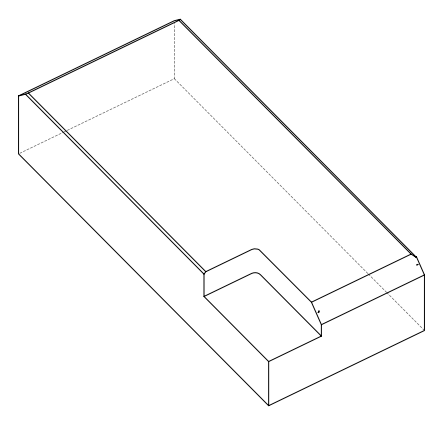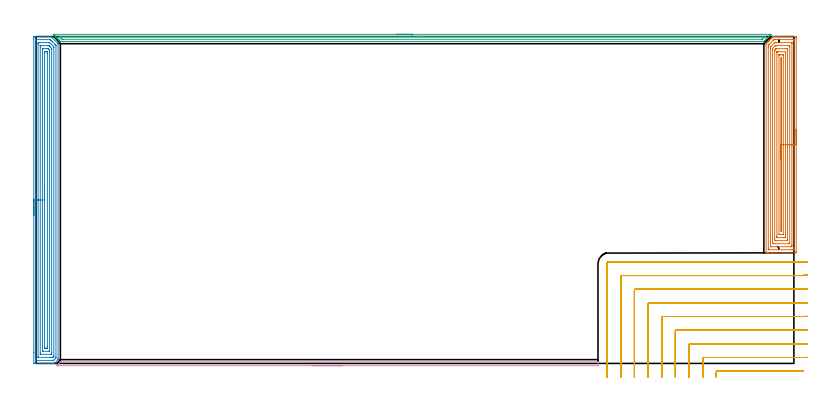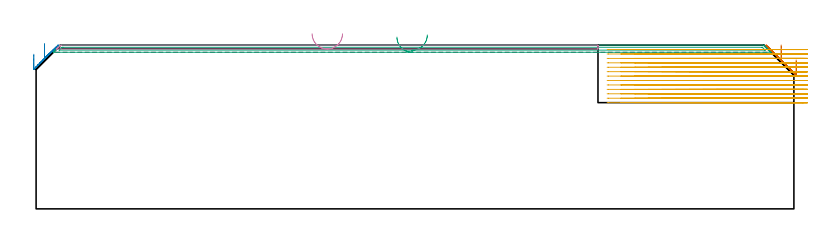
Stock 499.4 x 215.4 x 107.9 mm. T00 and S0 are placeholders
(PLAN: 5 operations, 1 tool changes, 65.5 min)
(1 AREA_MILL | FG_CHAMFER_SURFACE | UGT0205_001 | 9.26 min | 29475 mm3)
(2 AREA_MILL_1 | FG_CHAMFER_SURFACE_1 | UGT0205_001 | 10.58 min | 27573 mm3)
(3 AREA_MILL_2 | FG_CHAMFER_SURFACE_2 | UGT0205_001 | 7.68 min | 5153 mm3)
(4 AREA_MILL_3 | FG_CHAMFER_SURFACE_3 | UGT0205_001 | 3 min | 1113 mm3)
(5 MILL_CORNER_NOTCH_RECTANGULAR | CORNER_NOTCH_RECTANGULAR | NXT0201_011 | Follow Part, ap 3, ae 75% | 35.01 min | 354776 mm3)
(TOOL UGT0205_001 | Chamfer Mill 20 x 3 x 45 deg. | D20 FL50 Z2)
(TOOL NXT0201_011 | ENDMILL 12mm [2P460-1200-NA 1630] | D12 FL38 Z6)
(OP 1 AREA_MILL)
G17 G21 G94 G90
T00 M6
G54
G17 G0 G90 X500.9 Y154.15 S1061 M3
G43 Z117.9 H0
Z98.1
G94 G1 Y154.112 Z97.228 F250.
Y153.998 Z96.363
Y153.809 Z95.512
Y153.547 Z94.68
Y153.213 Z93.874
Y152.81 Z93.1
Y152.342 Z92.364
Y151.81 Z91.672
Y151.221 Z91.029
Y150.578 Z90.44
Y149.886 Z89.908
Y149.15 Z89.44
Y148.376 Z89.037
Y147.57 Z88.703
Y146.738 Z88.441
Y145.886 Z88.252
Y145.022 Z88.138
Y144.15 Z88.1
Y73.527
X500.896 Y73.194 Z88.102
X500.892 Y72.91 Z88.106
X500.604 Y72.9 Z88.393
X484.953 Z104.042
X482.551 Z106.444
X481.836 Z107.163
X481.552 Z107.448
X481.147 Z107.844
X481.103 Y72.909 Z107.888
X481.1 Y73.08 Z107.9
Y210.304
X481.106 Y210.703 Z107.892
X481.203 Y210.804 Z107.795
X481.662 Y211.264 Z107.335
X481.726 Y211.327 Z107.273
X481.895 Y211.495 Z107.104
X481.958 Y211.56 Z107.038
X482.021 Y211.622 Z106.978
X482.193 Y211.793 Z106.806
X482.255 Y211.856 Z106.742
X482.316 Y211.917 Z106.683
X482.491 Y212.091 Z106.508
X482.551 Y212.153 Z106.445
X482.611 Y212.212 Z106.388
X482.789 Y212.389 Z106.21
X482.848 Y212.449 Z106.149
X482.906 Y212.507 Z106.093
X483.087 Y212.687 Z105.912
X483.144 Y212.746 Z105.853
X483.201 Y212.801 Z105.798
X483.385 Y212.985 Z105.614
X483.441 Y213.042 Z105.556
X483.496 Y213.096 Z105.503
X483.683 Y213.283 Z105.316
X483.737 Y213.339 Z105.26
X483.791 Y213.391 Z105.208
X483.981 Y213.581 Z105.018
X484.034 Y213.635 Z104.963
X484.086 Y213.686 Z104.913
X484.279 Y213.879 Z104.72
X484.33 Y213.931 Z104.667
X484.381 Y213.981 Z104.618
X484.577 Y214.177 Z104.422
X484.626 Y214.228 Z104.371
X484.675 Y214.276 Z104.323
X484.875 Y214.475 Z104.124
X484.923 Y214.524 Z104.074
X484.97 Y214.571 Z104.029
X485.173 Y214.773 Z103.826
X485.219 Y214.821 Z103.778
X485.355 Y214.955 Z103.645
X485.471 Y215.071 Z103.529
X485.664 Y215.265 Z103.334
X485.771 Y215.369 Z103.226
X485.809 Y215.399 Z103.187
X486.109 Y215.4 Z102.889
X486.2 Z102.798
X486.998 Z101.997
X488.245 Z100.752
X488.777 Z100.218
X489.4 Z99.595
X499.715 Z89.282
X500.338 Y215.396 Z88.659
X500.892 Y215.392 Z88.106
X500.894 Y215.332 Z88.104
X500.898 Y214.773 Z88.102
X500.9 Y214.209 Z88.1
Y144.15
X499.486 Z89.514
Y76.209
X499.484 Y75.315 Z89.516
X499.482 Y75.281 Z89.518
X499.449 Y74.91 Z89.551
X498.969 Y74.902 Z90.031
X498.559 Y74.901 Z90.441
X498.082 Y74.9 Z90.918
X483.441 Y74.901 Z105.559
X482.961 Y74.903 Z106.039
X482.551 Y74.91 Z106.449
X482.518 Y75.315 Z106.482
X482.516 Y75.35 Z106.484
X482.514 Y76.209 Z106.486
Y208.553
X482.517 Y209.41 Z106.483
X482.519 Y209.442 Z106.481
X482.551 Y209.69 Z106.449
X482.854 Y209.999 Z106.146
X483.154 Y210.303 Z105.846
X485.973 Y213.122 Z103.027
X486.109 Y213.254 Z102.891
X486.235 Y213.373 Z102.765
X486.348 Y213.39 Z102.652
X486.589 Y213.397 Z102.411
X486.998 Y213.399 Z102.002
X487.475 Y213.4 Z101.525
X498.559 Y213.399 Z90.441
X499.039 Y213.397 Z89.961
X499.449 Y213.39 Z89.551
X499.482 Y212.985 Z89.518
X499.484 Y212.95 Z89.516
X499.486 Y212.091 Z89.514
Y144.15
X498.072 Z90.928
X498.071 Y77.996 Z90.929
X498.07 Y77.594 Z90.93
X498.067 Y77.103 Z90.933
X498.065 Y76.911 Z90.935
X497.869 Y76.903 Z91.131
X497.67 Y76.901 Z91.33
X496.982 Y76.9 Z92.018
X484.33 Z104.67
X484.129 Y76.901 Z104.871
X483.994 Y76.905 Z105.006
X483.947 Y76.91 Z105.053
X483.934 Y76.914 Z105.066
X483.933 Y76.921 Z105.067
X483.93 Y76.968 Z105.07
X483.929 Y77.103 Z105.071
X483.928 Y77.506 Z105.072
X483.929 Y207.622 Z105.071
X483.93 Y208.024 Z105.07
X483.934 Y208.516 Z105.066
X483.935 Y208.612 Z105.065
X483.991 Y208.68 Z105.009
X484.077 Y208.77 Z104.923
X484.33 Y209.03 Z104.67
X486.498 Y211.197 Z102.502
X486.667 Y211.359 Z102.333
X486.692 Y211.381 Z102.308
X486.73 Y211.39 Z102.27
X486.799 Y211.397 Z102.201
X486.998 Y211.399 Z102.002
X487.686 Y211.4 Z101.314
X497.67 Z91.33
X497.872 Y211.399 Z91.128
X498.006 Y211.395 Z90.994
X498.054 Y211.39 Z90.946
X498.066 Y211.386 Z90.934
X498.067 Y211.379 Z90.933
X498.07 Y211.332 Z90.93
X498.071 Y211.197 Z90.929
X498.072 Y210.794 Z90.928
Y144.15
X496.657 Z92.343
Y79.784
X496.653 Y79.019 Z92.347
X496.651 Y78.914 Z92.349
X496.551 Y78.91 Z92.449
X496.331 Y78.905 Z92.669
X495.891 Y78.9 Z93.109
X486.109 Z102.891
X485.665 Y78.904 Z103.335
X485.449 Y78.909 Z103.551
X485.35 Y78.912 Z103.65
X485.343 Y79.784 Z103.657
Y206.728
X485.345 Y207.495 Z103.655
X485.347 Y207.559 Z103.653
X485.349 Y207.586 Z103.651
X485.378 Y207.622 Z103.622
X485.741 Y207.991 Z103.259
X486.632 Y208.883 Z102.368
X486.998 Y209.247 Z102.002
X487.081 Y209.326 Z101.919
X487.134 Y209.374 Z101.866
X487.228 Y209.39 Z101.772
X487.447 Y209.394 Z101.553
X487.887 Y209.4 Z101.113
X495.891 Z93.109
X496.335 Y209.396 Z92.665
X496.551 Y209.391 Z92.449
X496.65 Y209.387 Z92.35
X496.657 Y208.516 Z92.343
Y144.15
X495.243 Z93.757
Y81.33
X495.241 Y81.088 Z93.759
X495.238 Y80.927 Z93.762
X495.236 Y80.908 Z93.764
X495.231 Y80.906 Z93.769
X495.211 Y80.902 Z93.789
X495.169 Y80.901 Z93.831
X495.002 Y80.9 Z93.998
X487.667 Z101.333
X486.998 Y80.902 Z102.002
X486.773 Y80.905 Z102.227
X486.763 Y80.914 Z102.237
X486.76 Y80.918 Z102.24
X486.757 Y81.572 Z102.243
Y81.815
X486.758 Y205.834 Z102.242
X486.759 Y206.074 Z102.241
X486.764 Y206.401 Z102.236
X486.768 Y206.558 Z102.232
X486.927 Y206.728 Z102.073
X486.962 Y206.764 Z102.038
X486.998 Y206.8 Z102.002
X487.41 Y207.208 Z101.59
X487.571 Y207.363 Z101.429
X487.598 Y207.388 Z101.402
X487.637 Y207.392 Z101.363
X487.72 Y207.396 Z101.28
X487.887 Y207.399 Z101.113
X488.108 Y207.4 Z100.892
X494.333 Z94.667
X495.002 Y207.398 Z93.998
X495.227 Y207.395 Z93.773
X495.237 Y207.386 Z93.763
X495.24 Y207.382 Z93.76
X495.243 Y206.728 Z93.757
Y206.485
Y144.15
X493.829 Z95.171
Y83.646
X493.827 Y83.36 Z95.173
X493.824 Y83.056 Z95.176
X493.822 Y82.914 Z95.178
X493.676 Y82.906 Z95.324
X493.223 Y82.902 Z95.777
X492.792 Y82.9 Z96.208
X488.344 Y82.901 Z100.656
X488.196 Y82.907 Z100.804
X488.183 Y82.909 Z100.817
X488.178 Y82.921 Z100.822
X488.175 Y82.97 Z100.825
X488.172 Y83.074 Z100.828
X488.171 Y83.36 Z100.829
Y83.969
Y204.654
X488.173 Y204.94 Z100.827
X488.176 Y205.244 Z100.824
X488.178 Y205.386 Z100.822
X488.324 Y205.394 Z100.676
X488.777 Y205.398 Z100.223
X489.208 Y205.4 Z99.792
X493.656 Y205.399 Z95.344
X493.804 Y205.393 Z95.196
X493.817 Y205.391 Z95.183
X493.822 Y205.379 Z95.178
X493.825 Y205.33 Z95.175
X493.828 Y205.226 Z95.172
X493.829 Y204.94 Z95.171
Y204.331
Y144.15
X492.415 Z96.585
X492.414 Y85.067 Z96.586
X492.412 Y84.986 Z96.588
X492.408 Y84.933 Z96.592
X492.405 Y84.909 Z96.595
X492.395 Y84.907 Z96.605
X492.334 Y84.904 Z96.666
X491.691 Y84.9 Z97.309
X491.445 Z97.555
X489.91 Y84.903 Z99.09
X489.666 Y84.91 Z99.334
X489.592 Y84.914 Z99.408
X489.588 Y85.067 Z99.412
X489.586 Y85.148 Z99.414
Y203.232
X489.588 Y203.314 Z99.412
X489.592 Y203.367 Z99.408
X489.595 Y203.391 Z99.405
X489.605 Y203.393 Z99.395
X489.666 Y203.396 Z99.334
X490.309 Y203.4 Z98.691
X490.555 Z98.445
X492.09 Y203.397 Z96.91
X492.334 Y203.39 Z96.666
X492.408 Y203.385 Z96.592
X492.412 Y203.233 Z96.588
X492.414 Y203.152 Z96.586
X492.415 Y144.15 Z96.585
X491.001 Z97.999
Y86.935
X490.999 Y86.936 Z98.001
Y86.937
X491. Y201.365
X491.001 Y201.364 Z97.999
Y144.15
Y143.278 Z98.037
Y142.414 Z98.151
Y141.562 Z98.34
Y140.73 Z98.603
Y139.924 Z98.936
Y139.15 Z99.339
Y138.414 Z99.808
Y137.722 Z100.339
Y137.079 Z100.928
Y136.49 Z101.572
Y135.958 Z102.264
Y135.49 Z102.999
Y135.087 Z103.773
Y134.753 Z104.579
Y134.491 Z105.411
Y134.302 Z106.263
Y134.188 Z107.128
Y134.15 Z107.999
G0 Z117.9
M5
M2
(OP 2 AREA_MILL_1)
G17 G21 G94 G90
T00 M6
G54
G17 G0 G90 X-1.5 Y97.7 S1061 M3
G43 Z117.9 H0
Z101.9
G94 G1 Y97.738 Z101.028 F250.
Y97.852 Z100.163
Y98.041 Z99.312
Y98.303 Z98.48
Y98.637 Z97.674
Y99.04 Z96.9
Y99.508 Z96.164
Y100.04 Z95.472
Y100.629 Z94.829
Y101.272 Z94.24
Y101.964 Z93.708
Y102.7 Z93.24
Y103.474 Z92.837
Y104.28 Z92.503
Y105.112 Z92.241
Y105.964 Z92.052
Y106.828 Z91.938
Y107.7 Z91.9
Y214.393
X-1.499 Y214.795 Z91.901
X-1.494 Y215.28 Z91.903
X-1.492 Y215.391 Z91.906
X-1.014 Y215.396 Z92.384
X-0.414 Y215.4 Z92.983
X6.058 Z99.453
X7.511 Z100.907
X7.826 Z101.222
X8.457 Z101.856
X9.796 Z103.194
X9.811 Y215.389 Z103.21
X14.459 Y210.74 Z107.859
X14.497 Y210.695 Z107.887
X14.5 Y210.333 Z107.9
Y3.283
X14.494 Y2.504 Z107.891
X14.459 Y2.458 Z107.858
X12.16 Y0.159 Z105.558
X12.072 Y0.071 Z105.47
X12. Y0.01 Z105.396
X11.93 Y0. Z105.329
X11.804 Z105.203
X11.109 Z104.508
X10.478 Z103.873
X9.278 Z102.675
X8.71 Z102.104
X-1.233 Z92.164
X-1.299 Y0.001 Z92.098
X-1.492 Y0.01 Z91.906
X-1.499 Y0.203 Z91.899
X-1.5 Y7.299 Z91.9
Y107.7
X-0.086 Z93.314
Y213.01
X-0.084 Y213.222 Z93.316
X-0.081 Y213.327 Z93.319
X-0.079 Y213.376 Z93.321
X-0.068 Y213.39 Z93.332
X-0.019 Y213.392 Z93.381
X0.369 Y213.399 Z93.769
X8.71 Z102.11
X9.21 Y213.397 Z102.61
X9.303 Y213.391 Z102.703
X9.353 Y213.386 Z102.753
X9.447 Y213.296 Z102.847
X9.594 Y213.155 Z102.994
X9.74 Y213.01 Z103.14
X10.478 Y212.273 Z103.878
X12.418 Y210.332 Z105.818
X12.593 Y210.155 Z105.993
X12.953 Y209.789 Z106.353
X13.057 Y209.681 Z106.457
X13.079 Y209.639 Z106.479
X13.081 Y209.59 Z106.481
X13.085 Y209.485 Z106.485
Y4.175
X13.081 Y3.751 Z106.481
X13.079 Y3.544 Z106.479
X12.978 Y3.436 Z106.378
X12.831 Y3.283 Z106.231
X11.94 Y2.39 Z105.34
X11.646 Y2.104 Z105.046
X11.551 Y2.013 Z104.951
X11.362 Y2.009 Z104.762
X10.863 Y2.001 Z104.263
X0.754 Y2. Z94.154
X0.256 Y2.001 Z93.656
X0.031 Y2.006 Z93.431
X-0.07 Y2.01 Z93.33
X-0.084 Y2.344 Z93.316
X-0.085 Y2.39 Z93.315
X-0.086 Y3.239 Z93.314
Y107.7
X1.328 Z94.728
X1.329 Y210.332 Z94.729
Y210.644
X1.334 Y211.225 Z94.734
X1.335 Y211.372 Z94.735
X1.473 Y211.391 Z94.873
X1.638 Y211.395 Z95.038
X2.349 Y211.4 Z95.749
X2.522 Z95.922
X8.538 Y211.399 Z101.938
X8.71 Y211.395 Z102.11
X8.881 Y211.39 Z102.281
X9.064 Y211.225 Z102.464
X9.594 Y210.705 Z102.994
X10.861 Y209.44 Z104.261
X11.362 Y208.937 Z104.762
X11.554 Y208.74 Z104.954
X11.65 Y208.639 Z105.05
X11.665 Y208.615 Z105.065
X11.668 Y208.591 Z105.068
X11.669 Y208.547 Z105.069
X11.671 Y208.235 Z105.071
Y5.068
X11.67 Y4.757 Z105.07
X11.667 Y4.651 Z105.067
X11.663 Y4.575 Z105.063
X11.319 Y4.218 Z104.719
X11.275 Y4.175 Z104.675
X11.113 Y4.024 Z104.513
X10.825 Y4.009 Z104.225
X10.65 Y4.002 Z104.05
X10.478 Y4.001 Z103.878
X9.767 Y4. Z103.167
X1.638 Z95.038
X1.465 Y4.002 Z94.865
X1.349 Y4.006 Z94.749
X1.334 Y4.01 Z94.734
X1.332 Y4.013 Z94.732
X1.33 Y4.033 Z94.73
X1.328 Y4.488 Z94.728
Y107.7
X2.743 Z96.143
Y208.547
X2.744 Y209.216 Z96.144
X2.746 Y209.313 Z96.146
X2.749 Y209.37 Z96.149
X2.752 Y209.39 Z96.152
X2.773 Y209.392 Z96.173
X2.984 Y209.396 Z96.384
X3.406 Y209.4 Z96.806
X3.446 Z96.846
X7.865 Z101.265
X8.288 Y209.396 Z101.688
X8.393 Y209.393 Z101.793
X8.444 Y209.39 Z101.844
X8.51 Y209.329 Z101.91
X8.71 Y209.136 Z102.11
X9.304 Y208.547 Z102.704
X9.594 Y208.257 Z102.994
X10.194 Y207.655 Z103.594
X10.234 Y207.609 Z103.634
X10.251 Y207.587 Z103.651
X10.252 Y207.57 Z103.652
X10.255 Y207.487 Z103.655
X10.257 Y207.32 Z103.657
Y206.985
Y6.853
X10.256 Y6.184 Z103.656
X10.254 Y6.087 Z103.654
X10.25 Y6.03 Z103.65
X10.248 Y6.01 Z103.648
X10.227 Y6.008 Z103.627
X10.016 Y6.004 Z103.416
X9.594 Y6. Z102.994
X9.554 Z102.954
X3.367 Z96.767
X2.974 Y6.006 Z96.374
X2.779 Y6.01 Z96.179
X2.749 Y6.021 Z96.149
X2.747 Y6.053 Z96.147
X2.745 Y6.107 Z96.145
X2.743 Y6.63 Z96.143
Y6.853
Y107.7
X4.157 Z97.557
Y207.032
X4.161 Y207.301 Z97.561
X4.164 Y207.376 Z97.564
X4.167 Y207.392 Z97.567
X4.173 Y207.394 Z97.573
X4.211 Y207.398 Z97.611
X4.29 Y207.399 Z97.69
X4.543 Y207.4 Z97.943
X7.194 Z100.594
X7.826 Y207.399 Z101.226
X7.916 Y207.397 Z101.316
X7.971 Y207.394 Z101.371
X8. Y207.389 Z101.4
X8.025 Y207.367 Z101.425
X8.229 Y207.168 Z101.629
X8.639 Y206.762 Z102.039
X8.71 Y206.69 Z102.11
X8.808 Y206.585 Z102.208
X8.83 Y206.56 Z102.23
X8.836 Y206.452 Z102.236
X8.84 Y206.273 Z102.24
X8.842 Y206.005 Z102.242
X8.843 Y205.87 Z102.243
X8.842 Y8.368 Z102.242
X8.839 Y8.099 Z102.239
X8.836 Y8.024 Z102.236
X8.833 Y8.008 Z102.233
X8.827 Y8.006 Z102.227
X8.789 Y8.002 Z102.189
X8.71 Y8.001 Z102.11
X8.457 Y8. Z101.857
X4.922 Z98.322
X4.29 Y8.001 Z97.69
X4.2 Y8.003 Z97.6
X4.174 Y8.006 Z97.574
X4.166 Y8.008 Z97.566
X4.164 Y8.055 Z97.564
X4.16 Y8.234 Z97.56
X4.157 Y8.503 Z97.557
Y8.638
Y107.7
X5.571 Z98.971
Y204.577
X5.573 Y204.978 Z98.973
X5.575 Y205.223 Z98.975
X5.578 Y205.345 Z98.978
X5.586 Y205.39 Z98.986
X5.644 Y205.395 Z99.044
X6.058 Y205.398 Z99.458
X6.524 Y205.4 Z99.924
X6.942 Y205.399 Z100.342
X7.411 Y205.397 Z100.811
X7.421 Y205.39 Z100.821
X7.424 Y205.383 Z100.824
X7.427 Y204.978 Z100.827
X7.429 Y204.486 Z100.829
Y204.085
Y10.824
X7.427 Y10.422 Z100.827
X7.425 Y10.177 Z100.825
X7.422 Y10.055 Z100.822
X7.414 Y10.009 Z100.814
X7.356 Y10.005 Z100.756
X6.942 Y10.002 Z100.342
X6.476 Y10. Z99.876
X6.058 Y10.001 Z99.458
X5.589 Y10.003 Z98.989
X5.579 Y10.01 Z98.979
X5.576 Y10.017 Z98.976
X5.573 Y10.422 Z98.973
X5.571 Y10.914 Z98.971
Y11.315
Y107.7
Y108.572 Z99.009
Y109.436 Z99.123
Y110.288 Z99.312
Y111.12 Z99.574
Y111.926 Z99.908
Y112.7 Z100.311
Y113.436 Z100.78
Y114.128 Z101.311
Y114.771 Z101.9
Y115.36 Z102.543
Y115.892 Z103.235
Y116.36 Z103.971
Y116.763 Z104.745
Y117.097 Z105.551
Y117.359 Z106.383
Y117.548 Z107.235
Y117.662 Z108.099
Y117.7 Z108.971
G0 Z117.9
M5
M2
(OP 3 AREA_MILL_2)
G17 G21 G94 G90
T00 M6
G54
G17 G0 G90 X237.8 Y216.9 S1061 M3
G43 Z117.9 H0
Z113.2
G94 G1 X237.838 Z112.328 F250.
X237.952 Z111.464
X238.141 Z110.612
X238.403 Z109.78
X238.737 Z108.974
X239.14 Z108.2
X239.609 Z107.464
X240.14 Z106.772
X240.729 Z106.129
X241.372 Z105.54
X242.064 Z105.008
X242.8 Z104.54
X243.574 Z104.137
X244.38 Z103.803
X245.212 Z103.541
X246.064 Z103.352
X246.928 Z103.238
X247.8 Z103.2
X484.062
X484.276 Y216.894 Z103.204
X484.282 Y216.893 Z103.205
X484.276 Y216.875 Z103.223
X483.877 Y216.477 Z103.623
X483.731 Y216.33 Z103.767
X483.68 Y216.28 Z103.819
X483.485 Y216.084 Z104.015
X483.435 Y216.033 Z104.064
X483.382 Y215.982 Z104.117
X483.189 Y215.789 Z104.31
X483.138 Y215.737 Z104.36
X483.084 Y215.684 Z104.415
X482.894 Y215.493 Z104.606
X482.841 Y215.44 Z104.657
X482.787 Y215.386 Z104.713
X482.598 Y215.198 Z104.901
X482.545 Y215.143 Z104.953
X482.489 Y215.088 Z105.011
X482.303 Y214.903 Z105.196
X482.248 Y214.847 Z105.25
X482.191 Y214.79 Z105.309
X482.008 Y214.607 Z105.492
X481.952 Y214.55 Z105.547
X481.893 Y214.493 Z105.606
X481.712 Y214.312 Z105.787
X481.655 Y214.253 Z105.843
X481.595 Y214.195 Z105.904
X481.417 Y214.016 Z106.083
X481.358 Y213.957 Z106.14
X481.297 Y213.897 Z106.202
X481.121 Y213.721 Z106.378
X481.062 Y213.66 Z106.436
X481. Y213.599 Z106.5
X480.826 Y213.425 Z106.674
X480.765 Y213.363 Z106.733
X480.702 Y213.301 Z106.798
X480.53 Y213.13 Z106.969
X480.468 Y213.067 Z107.03
X480.404 Y213.003 Z107.096
X480.235 Y212.834 Z107.265
X480.172 Y212.77 Z107.326
X480.106 Y212.705 Z107.393
X479.962 Y212.561 Z107.537
X479.71 Y212.31 Z107.787
X479.603 Y212.206 Z107.891
X479.213 Y212.2 Z107.9
X16.387
X15.997 Y212.206 Z107.891
X15.89 Y212.309 Z107.789
X15.428 Y212.77 Z107.326
X15.365 Y212.834 Z107.265
X15.196 Y213.003 Z107.096
X15.132 Y213.067 Z107.03
X15.07 Y213.13 Z106.969
X14.898 Y213.301 Z106.798
X14.835 Y213.363 Z106.733
X14.774 Y213.425 Z106.674
X14.6 Y213.599 Z106.5
X14.538 Y213.66 Z106.436
X14.479 Y213.721 Z106.378
X14.303 Y213.897 Z106.202
X14.242 Y213.957 Z106.14
X14.183 Y214.016 Z106.083
X14.005 Y214.195 Z105.904
X13.945 Y214.253 Z105.843
X13.888 Y214.312 Z105.787
X13.707 Y214.493 Z105.606
X13.648 Y214.55 Z105.547
X13.592 Y214.607 Z105.492
X13.409 Y214.79 Z105.309
X13.352 Y214.847 Z105.25
X13.297 Y214.903 Z105.196
X13.111 Y215.088 Z105.011
X13.055 Y215.143 Z104.953
X13.002 Y215.198 Z104.901
X12.813 Y215.386 Z104.713
X12.759 Y215.44 Z104.657
X12.706 Y215.493 Z104.606
X12.516 Y215.684 Z104.415
X12.462 Y215.737 Z104.36
X12.411 Y215.789 Z104.31
X12.218 Y215.982 Z104.117
X12.165 Y216.033 Z104.064
X12.115 Y216.084 Z104.015
X11.92 Y216.28 Z103.819
X11.869 Y216.33 Z103.767
X11.723 Y216.477 Z103.623
X11.622 Y216.578 Z103.522
X11.424 Y216.775 Z103.323
X11.324 Y216.879 Z103.219
X11.317 Y216.894 Z103.203
X11.324 Y216.899 Z103.199
X11.538 Y216.9 Z103.2
X247.8
Y215.486 Z104.614
X480.152 Y215.485 Z104.615
X480.244 Y215.483 Z104.617
X480.411 Y215.479 Z104.621
X480.379 Y215.44 Z104.66
X480.247 Y215.3 Z104.8
X480.106 Y215.156 Z104.944
X478.911 Y213.961 Z106.139
X478.607 Y213.66 Z106.44
X478.574 Y213.631 Z106.469
X478.56 Y213.621 Z106.479
X478.503 Y213.618 Z106.482
X478.411 Y213.615 Z106.485
X18.174 Y213.614 Z106.486
X17.323 Y213.618 Z106.482
X17.281 Y213.621 Z106.479
X17.002 Y213.66 Z106.44
X16.387 Y214.264 Z105.836
X16.1 Y214.55 Z105.55
X15.494 Y215.157 Z104.943
X15.218 Y215.44 Z104.66
X15.187 Y215.474 Z104.626
X15.31 Y215.481 Z104.619
X15.402 Y215.485 Z104.615
X15.448 Y215.486 Z104.614
X15.494
X247.8
X248.672 Z104.652
X249.537 Z104.766
X250.388 Z104.955
X251.22 Z105.217
X252.026 Z105.551
X252.8 Z105.954
X253.536 Z106.423
X254.228 Z106.954
X254.871 Z107.543
X255.46 Z108.186
X255.992 Z108.878
X256.46 Z109.614
X256.863 Z110.388
X257.197 Z111.194
X257.459 Z112.026
X257.648 Z112.878
X257.762 Z113.743
X257.8 Z114.614
G0 Z117.9
M5
M2
(OP 4 AREA_MILL_3)
G17 G21 G94 G90
T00 M6
G54
G17 G0 G90 X201.9 Y-1.5 S1061 M3
G43 Z117.9 H0
Z115.4
G94 G1 X201.862 Z114.528 F250.
X201.748 Z113.664
X201.559 Z112.812
X201.297 Z111.98
X200.963 Z111.174
X200.56 Z110.4
X200.092 Z109.664
X199.561 Z108.972
X198.971 Z108.329
X198.328 Z107.74
X197.636 Z107.209
X196.9 Z106.74
X196.126 Z106.337
X195.32 Z106.003
X194.488 Z105.741
X193.637 Z105.552
X192.772 Z105.438
X191.9 Z105.4
X13.988
X13.672 Y-1.498 Z105.402
X13.519 Y-1.495 Z105.405
X13.508 Y-1.492 Z105.406
X14.457 Y-0.542 Z106.356
X14.565 Y-0.433 Z106.463
X15.459 Y0.46 Z107.358
X15.624 Y0.626 Z107.521
X15.905 Y0.905 Z107.803
X15.998 Y0.994 Z107.892
X16.799 Y1. Z107.9
X370.128
X370.29 Y0.998 Z107.889
X370.297 Y0.859 Z107.751
X370.3 Y0.713 Z107.612
Y0.423 Z107.323
Y-0.25 Z106.645
X370.299 Y-1.461 Z105.435
X370.297 Y-1.491 Z105.405
X369.938 Y-1.5 Z105.4
X191.9
X191.029 Z105.438
X190.164 Z105.552
X189.312 Z105.741
X188.48 Z106.003
X187.674 Z106.337
X186.9 Z106.74
X186.164 Z107.209
X185.472 Z107.74
X184.829 Z108.329
X184.24 Z108.972
X183.709 Z109.664
X183.24 Z110.4
X182.837 Z111.174
X182.503 Z111.98
X182.241 Z112.812
X182.052 Z113.664
X181.938 Z114.528
X181.9 Z115.4
G0 Z117.9
M5
M2
(OP 5 MILL_CORNER_NOTCH_RECTANGULAR)
G17 G21 G94 G90
T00 M6
G54
G17 G0 G90 X505.561 Y-5.1 S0 M3
G43 Z117.9 H1
Z104.985
G94 G1 X502.561 F250.
X448.894 F500.
G3 X448.3 Y-5.694 R0.6
G2 X448.301 Y-6. R72.
G1 Y-9. F250.
G0 Z117.9
X508.399 Y3.991
Z104.985
G1 X505.4 Y3.919
G2 X503.872 Y3.9 R63. F500.
G1 X439.894
G3 X439.3 Y3.306 R0.6
G1 Y-6.
Y-9. F250.
G0 Z117.9
X508.399 Y13.006
Z104.985
G1 X505.4 Y12.922
G2 X503.872 Y12.9 R54. F500.
G1 X430.895
G3 X430.3 Y12.305 R0.6
G1 Y-6.
Y-9. F250.
G0 Z117.9
X508.398 Y22.028
Z104.985
G1 X505.4 Y21.926
G2 X503.872 Y21.9 R45. F500.
G1 X421.895
G3 X421.3 Y21.305 R0.6
G1 Y-6.
Y-9. F250.
G0 Z117.9
X508.397 Y31.06
Z104.985
G1 X505.4 Y30.932
G2 X503.872 Y30.9 R36. F500.
G1 X412.895
G3 X412.3 Y30.305 R0.6
G1 Y-6.
Y-9. F250.
G0 Z117.9
X508.395 Y40.113
Z104.985
G1 X505.4 Y39.943
G2 X503.872 Y39.9 R27. F500.
G1 X403.896
G3 X403.3 Y39.304 R0.6
G1 Y-6.
Y-9. F250.
G0 Z117.9
X508.389 Y49.22
Z104.985
G1 X505.4 Y48.965
G2 X503.872 Y48.9 R18. F500.
G1 X394.896
G3 X394.3 Y48.304 R0.6
G1 Y-6.
Y-9. F250.
G0 Z117.9
X508.356 Y58.54
Z104.985
G1 X505.4 Y58.031
G2 X503.872 Y57.9 R9. F500.
G1 X385.896
G3 X385.3 Y57.304 R0.6
G1 Y-6.
Y-9. F250.
G0 Z117.9
X506.872 Y66.9
Z104.985
G1 X503.872
X377.3 F500.
G3 X376.3 Y65.9 R1.
G1 Y-6.
Y-9. F250.
G0 Z117.9
X505.561 Y-5.1
Z102.069
G1 X502.561
X448.894 F500.
G3 X448.3 Y-5.694 R0.6
G2 X448.301 Y-6. R72.
G1 Y-9. F250.
G0 Z117.9
X508.399 Y3.991
Z102.069
G1 X505.4 Y3.919
G2 X503.872 Y3.9 R63. F500.
G1 X439.894
G3 X439.3 Y3.306 R0.6
G1 Y-6.
Y-9. F250.
G0 Z117.9
X508.399 Y13.006
Z102.069
G1 X505.4 Y12.922
G2 X503.872 Y12.9 R54. F500.
G1 X430.895
G3 X430.3 Y12.305 R0.6
G1 Y-6.
Y-9. F250.
G0 Z117.9
X508.398 Y22.028
Z102.069
G1 X505.4 Y21.926
G2 X503.872 Y21.9 R45. F500.
G1 X421.895
G3 X421.3 Y21.305 R0.6
G1 Y-6.
Y-9. F250.
G0 Z117.9
X508.397 Y31.06
Z102.069
G1 X505.4 Y30.932
G2 X503.872 Y30.9 R36. F500.
G1 X412.895
G3 X412.3 Y30.305 R0.6
G1 Y-6.
Y-9. F250.
G0 Z117.9
X508.395 Y40.113
Z102.069
G1 X505.4 Y39.943
G2 X503.872 Y39.9 R27. F500.
G1 X403.896
G3 X403.3 Y39.304 R0.6
G1 Y-6.
Y-9. F250.
G0 Z117.9
X508.389 Y49.22
Z102.069
G1 X505.4 Y48.965
G2 X503.872 Y48.9 R18. F500.
G1 X394.896
G3 X394.3 Y48.304 R0.6
G1 Y-6.
Y-9. F250.
G0 Z117.9
X508.356 Y58.54
Z102.069
G1 X505.4 Y58.031
G2 X503.872 Y57.9 R9. F500.
G1 X385.896
G3 X385.3 Y57.304 R0.6
G1 Y-6.
Y-9. F250.
G0 Z117.9
X506.872 Y66.9
Z102.069
G1 X503.872
X377.3 F500.
G3 X376.3 Y65.9 R1.
G1 Y-6.
Y-9. F250.
G0 Z117.9
X505.561 Y-5.1
Z99.154
G1 X502.561
X448.894 F500.
G3 X448.3 Y-5.694 R0.6
G2 X448.301 Y-6. R72.
G1 Y-9. F250.
G0 Z117.9
X508.399 Y3.991
Z99.154
G1 X505.4 Y3.919
G2 X503.872 Y3.9 R63. F500.
G1 X439.894
G3 X439.3 Y3.306 R0.6
G1 Y-6.
Y-9. F250.
G0 Z117.9
X508.399 Y13.006
Z99.154
G1 X505.4 Y12.922
G2 X503.872 Y12.9 R54. F500.
G1 X430.895
G3 X430.3 Y12.305 R0.6
G1 Y-6.
Y-9. F250.
G0 Z117.9
X508.398 Y22.028
Z99.154
G1 X505.4 Y21.926
G2 X503.872 Y21.9 R45. F500.
G1 X421.895
G3 X421.3 Y21.305 R0.6
G1 Y-6.
Y-9. F250.
G0 Z117.9
X508.397 Y31.06
Z99.154
G1 X505.4 Y30.932
G2 X503.872 Y30.9 R36. F500.
G1 X412.895
G3 X412.3 Y30.305 R0.6
G1 Y-6.
Y-9. F250.
G0 Z117.9
X508.395 Y40.113
Z99.154
G1 X505.4 Y39.943
G2 X503.872 Y39.9 R27. F500.
G1 X403.896
G3 X403.3 Y39.304 R0.6
G1 Y-6.
Y-9. F250.
G0 Z117.9
X508.389 Y49.22
Z99.154
G1 X505.4 Y48.965
G2 X503.872 Y48.9 R18. F500.
G1 X394.896
G3 X394.3 Y48.304 R0.6
G1 Y-6.
Y-9. F250.
G0 Z117.9
X508.356 Y58.54
Z99.154
G1 X505.4 Y58.031
G2 X503.872 Y57.9 R9. F500.
G1 X385.896
G3 X385.3 Y57.304 R0.6
G1 Y-6.
Y-9. F250.
G0 Z117.9
X506.872 Y66.9
Z99.154
G1 X503.872
X377.3 F500.
G3 X376.3 Y65.9 R1.
G1 Y-6.
Y-9. F250.
G0 Z117.9
X505.561 Y-5.1
Z96.238
G1 X502.561
X448.894 F500.
G3 X448.3 Y-5.694 R0.6
G2 X448.301 Y-6. R72.
G1 Y-9. F250.
G0 Z117.9
X508.399 Y3.973
Z96.238
G1 X505.4 Y3.913
G2 X504.13 Y3.9 R63. F500.
G1 X439.894
G3 X439.3 Y3.306 R0.6
G1 Y-6.
Y-9. F250.
G0 Z117.9
X508.399 Y12.986
Z96.238
G1 X505.4 Y12.915
G2 X504.13 Y12.9 R54. F500.
G1 X430.895
G3 X430.3 Y12.305 R0.6
G1 Y-6.
Y-9. F250.
G0 Z117.9
X508.399 Y22.003
Z96.238
G1 X505.4 Y21.918
G2 X504.13 Y21.9 R45. F500.
G1 X421.895
G3 X421.3 Y21.305 R0.6
G1 Y-6.
Y-9. F250.
G0 Z117.9
X508.398 Y31.028
Z96.238
G1 X505.4 Y30.922
G2 X504.13 Y30.9 R36. F500.
G1 X412.895
G3 X412.3 Y30.305 R0.6
G1 Y-6.
Y-9. F250.
G0 Z117.9
X508.397 Y40.071
Z96.238
G1 X505.4 Y39.93
G2 X504.13 Y39.9 R27. F500.
G1 X403.896
G3 X403.3 Y39.304 R0.6
G1 Y-6.
Y-9. F250.
G0 Z117.9
X508.393 Y49.157
Z96.238
G1 X505.4 Y48.945
G2 X504.13 Y48.9 R18. F500.
G1 X394.896
G3 X394.3 Y48.304 R0.6
G1 Y-6.
Y-9. F250.
G0 Z117.9
X508.37 Y58.414
Z96.238
G1 X505.4 Y57.99
G2 X504.13 Y57.9 R9. F500.
G1 X385.896
G3 X385.3 Y57.304 R0.6
G1 Y-6.
Y-9. F250.
G0 Z117.9
X507.13 Y66.9
Z96.238
G1 X504.13
X377.3 F500.
G3 X376.3 Y65.9 R1.
G1 Y-6.
Y-9. F250.
G0 Z117.9
X505.561 Y-5.1
Z93.323
G1 X502.561
X448.894 F500.
G3 X448.3 Y-5.694 R0.6
G2 X448.301 Y-6. R72.
G1 Y-9. F250.
G0 Z117.9
X508.4 Y3.901
Z93.323
G1 X505.4 Y3.9
X448.894 F500.
X439.894
G3 X439.3 Y3.306 R0.6
G1 Y-6.
Y-9. F250.
G0 Z117.9
X508.4 Y12.902
Z93.323
G1 X505.4 Y12.9
X439.894 F500.
X430.895
G3 X430.3 Y12.305 R0.6
G1 Y-6.
Y-9. F250.
G0 Z117.9
X508.4 Y21.902
Z93.323
G1 X505.4 Y21.9
X430.895 F500.
X421.895
G3 X421.3 Y21.305 R0.6
G1 Y-6.
Y-9. F250.
G0 Z117.9
X508.4 Y30.902
Z93.323
G1 X505.4 Y30.9
X421.895 F500.
X412.895
G3 X412.3 Y30.305 R0.6
G1 Y-6.
Y-9. F250.
G0 Z117.9
X508.4 Y39.903
Z93.323
G1 X505.4 Y39.9
X412.895 F500.
X403.896
G3 X403.3 Y39.304 R0.6
G1 Y-6.
Y-9. F250.
G0 Z117.9
X508.4 Y48.905
Z93.323
G1 X505.4 Y48.9
X403.896 F500.
X394.896
G3 X394.3 Y48.304 R0.6
G1 Y-6.
Y-9. F250.
G0 Z117.9
X508.4 Y57.91
Z93.323
G1 X505.4 Y57.9
X394.896 F500.
X385.896
G3 X385.3 Y57.304 R0.6
G1 Y-6.
Y-9. F250.
G0 Z117.9
X508.37 Y66.9
Z93.323
G1 X505.37
X377.3 F500.
G3 X376.3 Y65.9 R1.
G1 Y-6.
Y-9. F250.
G0 Z117.9
X505.561 Y-5.1
Z90.408
G1 X502.561
X448.894 F500.
G3 X448.3 Y-5.694 R0.6
G2 X448.301 Y-6. R72.
G1 Y-9. F250.
G0 Z117.9
X508.4 Y3.9
Z90.408
G1 X505.4
X439.894 F500.
G3 X439.3 Y3.306 R0.6
G1 Y-6.
Y-9. F250.
G0 Z117.9
X508.4 Y12.9
Z90.408
G1 X505.4
X430.895 F500.
G3 X430.3 Y12.305 R0.6
G1 Y-6.
Y-9. F250.
G0 Z117.9
X508.4 Y21.9
Z90.408
G1 X505.4
X421.895 F500.
G3 X421.3 Y21.305 R0.6
G1 Y-6.
Y-9. F250.
G0 Z117.9
X508.4 Y30.9
Z90.408
G1 X505.4
X412.895 F500.
G3 X412.3 Y30.305 R0.6
G1 Y-6.
Y-9. F250.
G0 Z117.9
X508.4 Y39.9
Z90.408
G1 X505.4
X403.896 F500.
G3 X403.3 Y39.304 R0.6
G1 Y-6.
Y-9. F250.
G0 Z117.9
X508.4 Y48.9
Z90.408
G1 X505.4
X394.896 F500.
G3 X394.3 Y48.304 R0.6
G1 Y-6.
Y-9. F250.
G0 Z117.9
X508.4 Y57.9
Z90.408
G1 X505.4
X385.896 F500.
G3 X385.3 Y57.304 R0.6
G1 Y-6.
Y-9. F250.
G0 Z117.9
X508.4 Y66.9
Z90.408
G1 X505.4
X377.3 F500.
G3 X376.3 Y65.9 R1.
G1 Y-6.
Y-9. F250.
G0 Z117.9
X505.561 Y-5.1
Z87.492
G1 X502.561
X448.894 F500.
G3 X448.3 Y-5.694 R0.6
G2 X448.301 Y-6. R72.
G1 Y-9. F250.
G0 Z117.9
X508.4 Y3.9
Z87.492
G1 X505.4
X439.894 F500.
G3 X439.3 Y3.306 R0.6
G1 Y-6.
Y-9. F250.
G0 Z117.9
X508.4 Y12.9
Z87.492
G1 X505.4
X430.895 F500.
G3 X430.3 Y12.305 R0.6
G1 Y-6.
Y-9. F250.
G0 Z117.9
X508.4 Y21.9
Z87.492
G1 X505.4
X421.895 F500.
G3 X421.3 Y21.305 R0.6
G1 Y-6.
Y-9. F250.
G0 Z117.9
X508.4 Y30.9
Z87.492
G1 X505.4
X412.895 F500.
G3 X412.3 Y30.305 R0.6
G1 Y-6.
Y-9. F250.
G0 Z117.9
X508.4 Y39.9
Z87.492
G1 X505.4
X403.896 F500.
G3 X403.3 Y39.304 R0.6
G1 Y-6.
Y-9. F250.
G0 Z117.9
X508.4 Y48.9
Z87.492
G1 X505.4
X394.896 F500.
G3 X394.3 Y48.304 R0.6
G1 Y-6.
Y-9. F250.
G0 Z117.9
X508.4 Y57.9
Z87.492
G1 X505.4
X385.896 F500.
G3 X385.3 Y57.304 R0.6
G1 Y-6.
Y-9. F250.
G0 Z117.9
X508.4 Y66.9
Z87.492
G1 X505.4
X377.3 F500.
G3 X376.3 Y65.9 R1.
G1 Y-6.
Y-9. F250.
G0 Z117.9
X505.561 Y-5.1
Z84.577
G1 X502.561
X448.894 F500.
G3 X448.3 Y-5.694 R0.6
G2 X448.301 Y-6. R72.
G1 Y-9. F250.
G0 Z117.9
X508.4 Y3.9
Z84.577
G1 X505.4
X439.894 F500.
G3 X439.3 Y3.306 R0.6
G1 Y-6.
Y-9. F250.
G0 Z117.9
X508.4 Y12.9
Z84.577
G1 X505.4
X430.895 F500.
G3 X430.3 Y12.305 R0.6
G1 Y-6.
Y-9. F250.
G0 Z117.9
X508.4 Y21.9
Z84.577
G1 X505.4
X421.895 F500.
G3 X421.3 Y21.305 R0.6
G1 Y-6.
Y-9. F250.
G0 Z117.9
X508.4 Y30.9
Z84.577
G1 X505.4
X412.895 F500.
G3 X412.3 Y30.305 R0.6
G1 Y-6.
Y-9. F250.
G0 Z117.9
X508.4 Y39.9
Z84.577
G1 X505.4
X403.896 F500.
G3 X403.3 Y39.304 R0.6
G1 Y-6.
Y-9. F250.
G0 Z117.9
X508.4 Y48.9
Z84.577
G1 X505.4
X394.896 F500.
G3 X394.3 Y48.304 R0.6
G1 Y-6.
Y-9. F250.
G0 Z117.9
X508.4 Y57.9
Z84.577
G1 X505.4
X385.896 F500.
G3 X385.3 Y57.304 R0.6
G1 Y-6.
Y-9. F250.
G0 Z117.9
X508.4 Y66.9
Z84.577
G1 X505.4
X377.3 F500.
G3 X376.3 Y65.9 R1.
G1 Y-6.
Y-9. F250.
G0 Z117.9
X505.561 Y-5.1
Z81.662
G1 X502.561
X448.894 F500.
G3 X448.3 Y-5.694 R0.6
G2 X448.301 Y-6. R72.
G1 Y-9. F250.
G0 Z117.9
X508.4 Y3.9
Z81.662
G1 X505.4
X439.894 F500.
G3 X439.3 Y3.306 R0.6
G1 Y-6.
Y-9. F250.
G0 Z117.9
X508.4 Y12.9
Z81.662
G1 X505.4
X430.895 F500.
G3 X430.3 Y12.305 R0.6
G1 Y-6.
Y-9. F250.
G0 Z117.9
X508.4 Y21.9
Z81.662
G1 X505.4
X421.895 F500.
G3 X421.3 Y21.305 R0.6
G1 Y-6.
Y-9. F250.
G0 Z117.9
X508.4 Y30.9
Z81.662
G1 X505.4
X412.895 F500.
G3 X412.3 Y30.305 R0.6
G1 Y-6.
Y-9. F250.
G0 Z117.9
X508.4 Y39.9
Z81.662
G1 X505.4
X403.896 F500.
G3 X403.3 Y39.304 R0.6
G1 Y-6.
Y-9. F250.
G0 Z117.9
X508.4 Y48.9
Z81.662
G1 X505.4
X394.896 F500.
G3 X394.3 Y48.304 R0.6
G1 Y-6.
Y-9. F250.
G0 Z117.9
X508.4 Y57.9
Z81.662
G1 X505.4
X385.896 F500.
G3 X385.3 Y57.304 R0.6
G1 Y-6.
Y-9. F250.
G0 Z117.9
X508.4 Y66.9
Z81.662
G1 X505.4
X377.3 F500.
G3 X376.3 Y65.9 R1.
G1 Y-6.
Y-9. F250.
G0 Z117.9
X505.561 Y-5.1
Z78.746
G1 X502.561
X448.894 F500.
G3 X448.3 Y-5.694 R0.6
G2 X448.301 Y-6. R72.
G1 Y-9. F250.
G0 Z117.9
X508.4 Y3.9
Z78.746
G1 X505.4
X439.894 F500.
G3 X439.3 Y3.306 R0.6
G1 Y-6.
Y-9. F250.
G0 Z117.9
X508.4 Y12.9
Z78.746
G1 X505.4
X430.895 F500.
G3 X430.3 Y12.305 R0.6
G1 Y-6.
Y-9. F250.
G0 Z117.9
X508.4 Y21.9
Z78.746
G1 X505.4
X421.895 F500.
G3 X421.3 Y21.305 R0.6
G1 Y-6.
Y-9. F250.
G0 Z117.9
X508.4 Y30.9
Z78.746
G1 X505.4
X412.895 F500.
G3 X412.3 Y30.305 R0.6
G1 Y-6.
Y-9. F250.
G0 Z117.9
X508.4 Y39.9
Z78.746
G1 X505.4
X403.896 F500.
G3 X403.3 Y39.304 R0.6
G1 Y-6.
Y-9. F250.
G0 Z117.9
X508.4 Y48.9
Z78.746
G1 X505.4
X394.896 F500.
G3 X394.3 Y48.304 R0.6
G1 Y-6.
Y-9. F250.
G0 Z117.9
X508.4 Y57.9
Z78.746
G1 X505.4
X385.896 F500.
G3 X385.3 Y57.304 R0.6
G1 Y-6.
Y-9. F250.
G0 Z117.9
X508.4 Y66.9
Z78.746
G1 X505.4
X377.3 F500.
G3 X376.3 Y65.9 R1.
G1 Y-6.
Y-9. F250.
G0 Z117.9
X505.561 Y-5.1
Z75.831
G1 X502.561
X448.894 F500.
G3 X448.3 Y-5.694 R0.6
G2 X448.301 Y-6. R72.
G1 Y-9. F250.
G0 Z117.9
X508.4 Y3.9
Z75.831
G1 X505.4
X439.894 F500.
G3 X439.3 Y3.306 R0.6
G1 Y-6.
Y-9. F250.
G0 Z117.9
X508.4 Y12.9
Z75.831
G1 X505.4
X430.895 F500.
G3 X430.3 Y12.305 R0.6
G1 Y-6.
Y-9. F250.
G0 Z117.9
X508.4 Y21.9
Z75.831
G1 X505.4
X421.895 F500.
G3 X421.3 Y21.305 R0.6
G1 Y-6.
Y-9. F250.
G0 Z117.9
X508.4 Y30.9
Z75.831
G1 X505.4
X412.895 F500.
G3 X412.3 Y30.305 R0.6
G1 Y-6.
Y-9. F250.
G0 Z117.9
X508.4 Y39.9
Z75.831
G1 X505.4
X403.896 F500.
G3 X403.3 Y39.304 R0.6
G1 Y-6.
Y-9. F250.
G0 Z117.9
X508.4 Y48.9
Z75.831
G1 X505.4
X394.896 F500.
G3 X394.3 Y48.304 R0.6
G1 Y-6.
Y-9. F250.
G0 Z117.9
X508.4 Y57.9
Z75.831
G1 X505.4
X385.896 F500.
G3 X385.3 Y57.304 R0.6
G1 Y-6.
Y-9. F250.
G0 Z117.9
X508.4 Y66.9
Z75.831
G1 X505.4
X377.3 F500.
G3 X376.3 Y65.9 R1.
G1 Y-6.
Y-9. F250.
G0 Z117.9
X505.561 Y-5.1
Z72.915
G1 X502.561
X448.894 F500.
G3 X448.3 Y-5.694 R0.6
G2 X448.301 Y-6. R72.
G1 Y-9. F250.
G0 Z117.9
X508.4 Y3.9
Z72.915
G1 X505.4
X439.894 F500.
G3 X439.3 Y3.306 R0.6
G1 Y-6.
Y-9. F250.
G0 Z117.9
X508.4 Y12.9
Z72.915
G1 X505.4
X430.895 F500.
G3 X430.3 Y12.305 R0.6
G1 Y-6.
Y-9. F250.
G0 Z117.9
X508.4 Y21.9
Z72.915
G1 X505.4
X421.895 F500.
G3 X421.3 Y21.305 R0.6
G1 Y-6.
Y-9. F250.
G0 Z117.9
X508.4 Y30.9
Z72.915
G1 X505.4
X412.895 F500.
G3 X412.3 Y30.305 R0.6
G1 Y-6.
Y-9. F250.
G0 Z117.9
X508.4 Y39.9
Z72.915
G1 X505.4
X403.896 F500.
G3 X403.3 Y39.304 R0.6
G1 Y-6.
Y-9. F250.
G0 Z117.9
X508.4 Y48.9
Z72.915
G1 X505.4
X394.896 F500.
G3 X394.3 Y48.304 R0.6
G1 Y-6.
Y-9. F250.
G0 Z117.9
X508.4 Y57.9
Z72.915
G1 X505.4
X385.896 F500.
G3 X385.3 Y57.304 R0.6
G1 Y-6.
Y-9. F250.
G0 Z117.9
X508.4 Y66.9
Z72.915
G1 X505.4
X377.3 F500.
G3 X376.3 Y65.9 R1.
G1 Y-6.
Y-9. F250.
G0 Z117.9
X505.561 Y-5.1
Z70.
G1 X502.561
X448.894 F500.
G3 X448.3 Y-5.694 R0.6
G2 X448.301 Y-6. R72.
G1 Y-9. F250.
G0 Z117.9
X508.4 Y3.9
Z70.
G1 X505.4
X439.894 F500.
G3 X439.3 Y3.306 R0.6
G1 Y-6.
Y-9. F250.
G0 Z117.9
X508.4 Y12.9
Z70.
G1 X505.4
X430.895 F500.
G3 X430.3 Y12.305 R0.6
G1 Y-6.
Y-9. F250.
G0 Z117.9
X508.4 Y21.9
Z70.
G1 X505.4
X421.895 F500.
G3 X421.3 Y21.305 R0.6
G1 Y-6.
Y-9. F250.
G0 Z117.9
X508.4 Y30.9
Z70.
G1 X505.4
X412.895 F500.
G3 X412.3 Y30.305 R0.6
G1 Y-6.
Y-9. F250.
G0 Z117.9
X508.4 Y39.9
Z70.
G1 X505.4
X403.896 F500.
G3 X403.3 Y39.304 R0.6
G1 Y-6.
Y-9. F250.
G0 Z117.9
X508.4 Y48.9
Z70.
G1 X505.4
X394.896 F500.
G3 X394.3 Y48.304 R0.6
G1 Y-6.
Y-9. F250.
G0 Z117.9
X508.4 Y57.9
Z70.
G1 X505.4
X385.896 F500.
G3 X385.3 Y57.304 R0.6
G1 Y-6.
Y-9. F250.
G0 Z117.9
X508.4 Y66.9
Z70.
G1 X505.4
X377.3 F500.
G3 X376.3 Y65.9 R1.
G1 Y-6.
Y-9. F250.
G0 Z117.9
M5
M2
